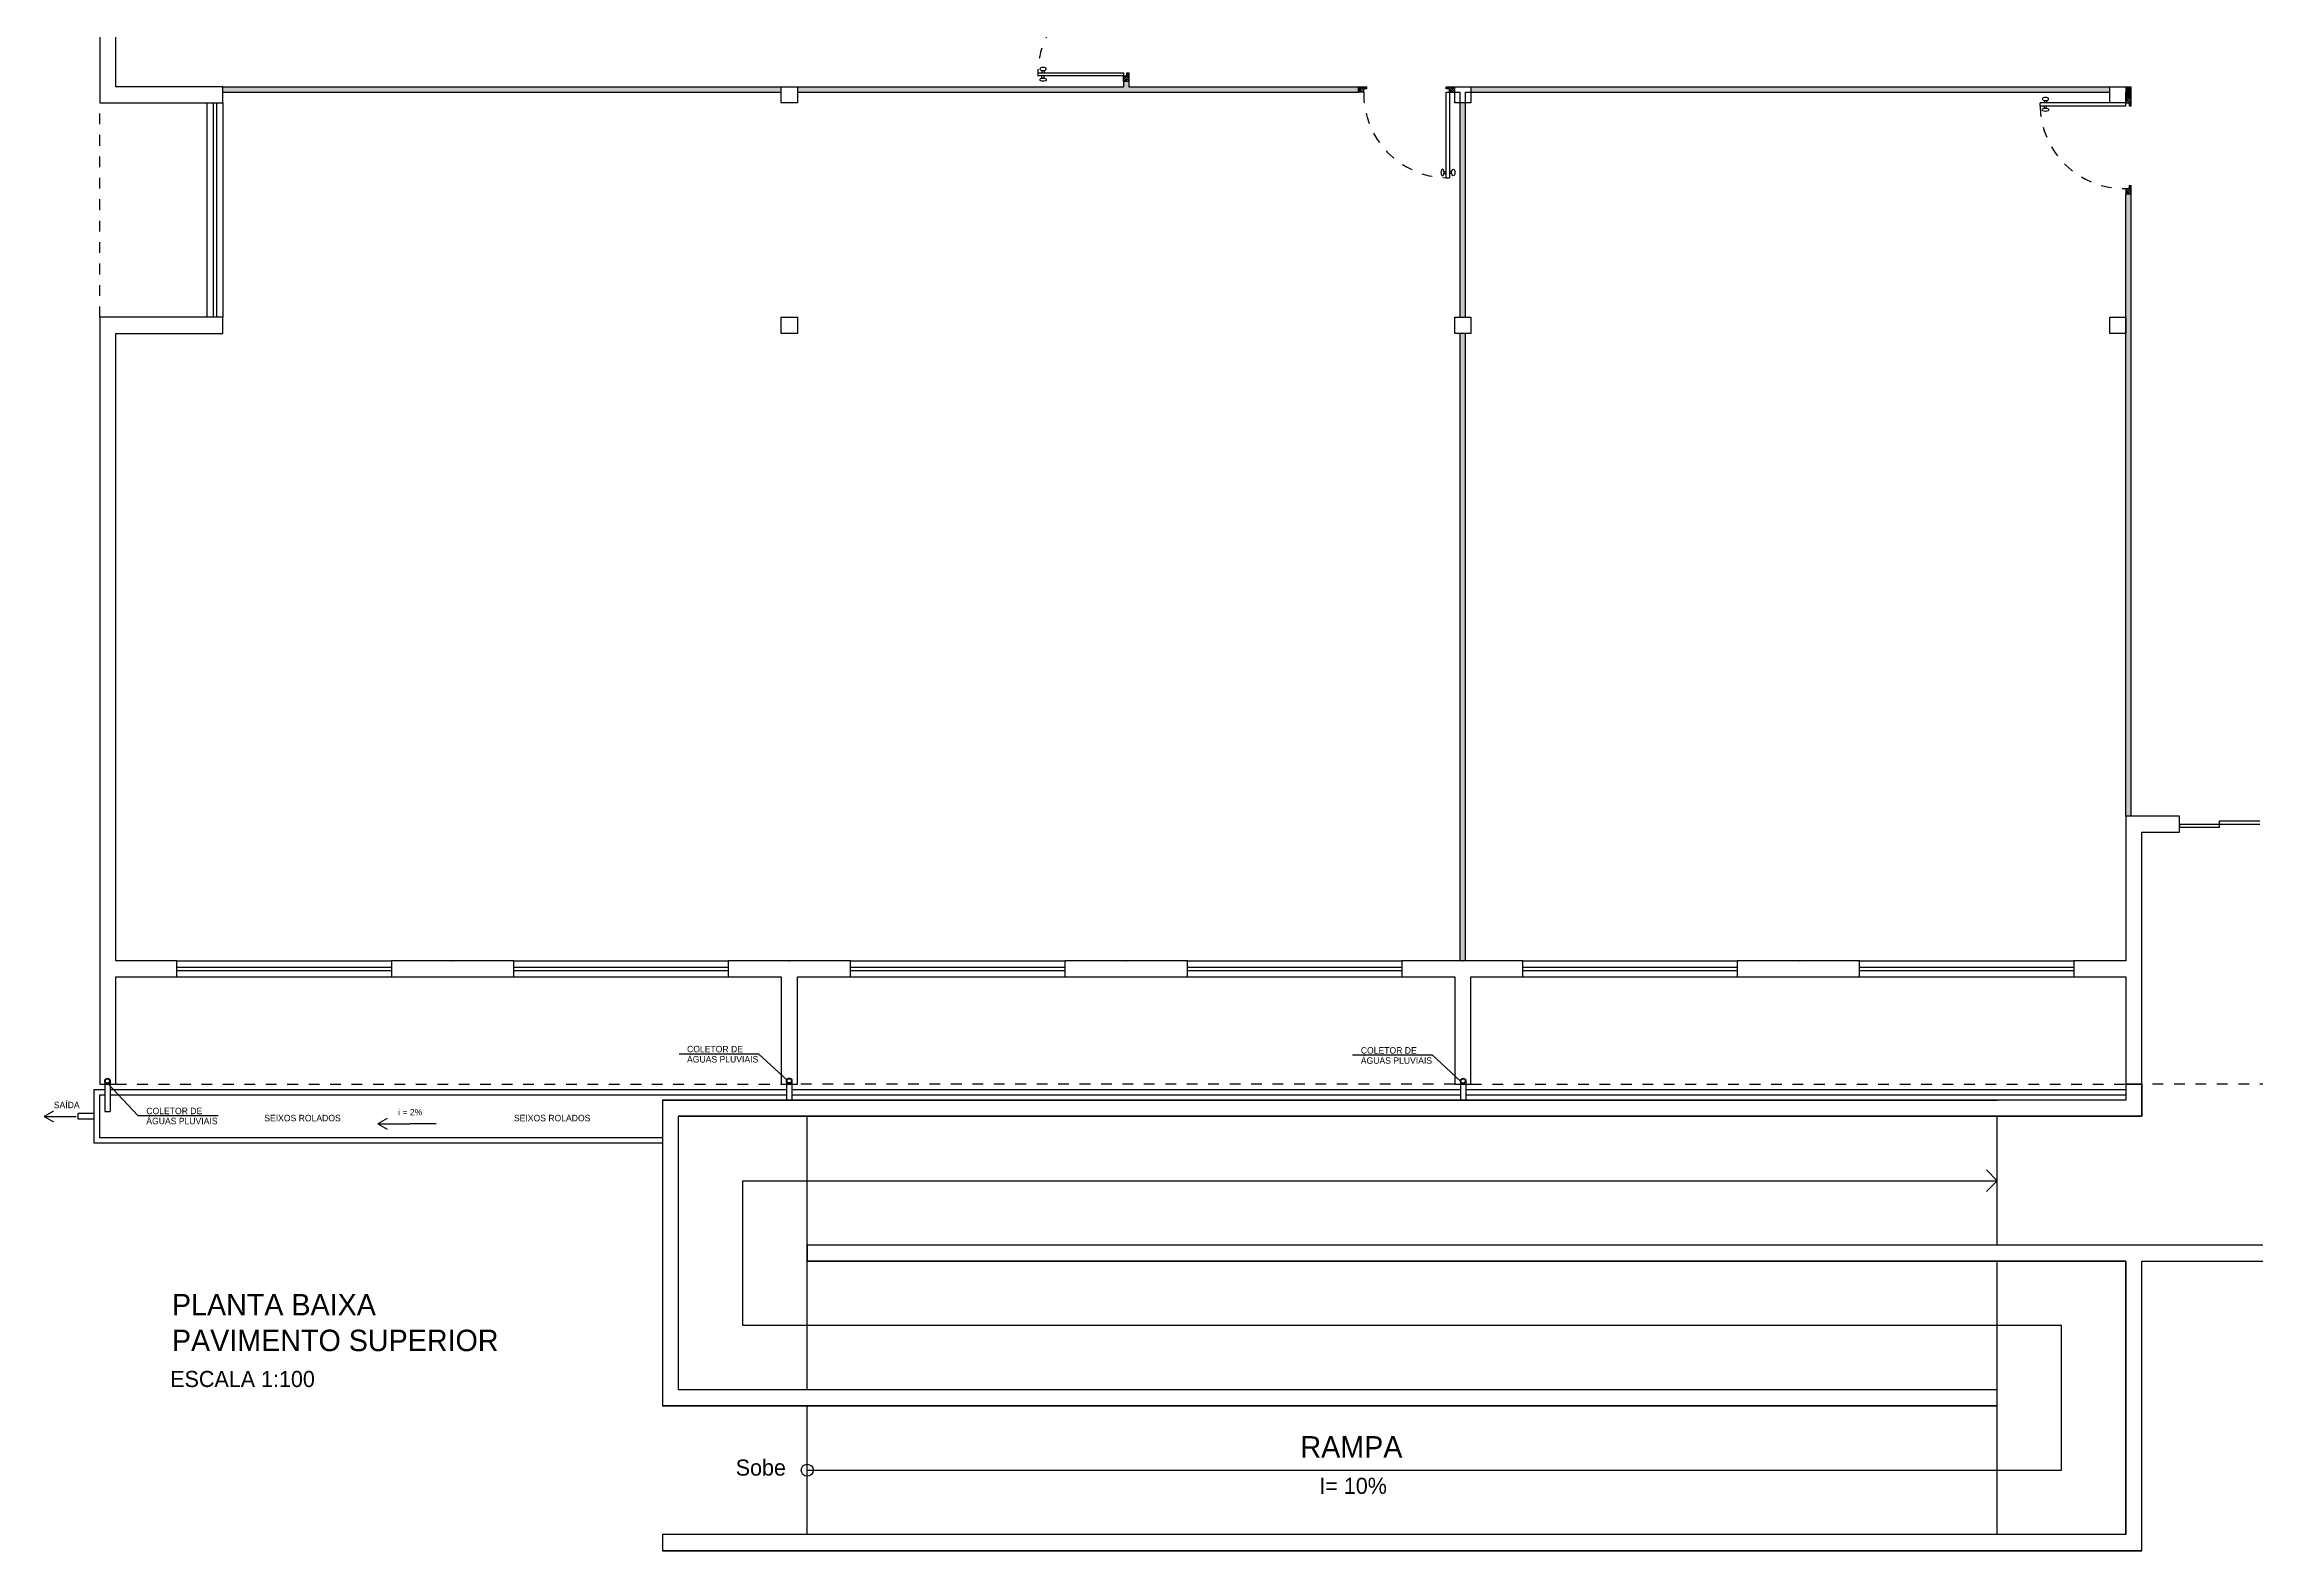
# Model space of a CAD drawing. Header units: millimetres. Extents: x 860.9 to 916.6, y 418 to 464.8.
# Drawn here: x 860.86 to 881.49, y 417.96 to 432.01 of the extents above; entities that cross this region are included whole.
import ezdxf

# ---------------------------------------------------------------- set-up
doc = ezdxf.new("R2010")
doc.units = ezdxf.units.MM
doc.linetypes.add('ACAD_ISO03W100', pattern=[30, 12, -18])
for name, color, linetype in [('can01', 1, 'Continuous'), ('can02', 2, 'Continuous'), ('can03', 3, 'Continuous'), ('COTAS-TEXTOS', 1, 'Continuous'), ('Janela', 2, 'Continuous'), ('pena 01', 1, 'Continuous'), ('pena01', 1, 'Continuous'), ('pena02', 2, 'Continuous'), ('pena03', 3, 'Continuous'), ('pena04', 4, 'Continuous'), ('TIGRECAD', 1, 'Continuous')]:
    doc.layers.add(name, color=color, linetype=linetype)
doc.styles.get("Standard").update_dxf_attribs({"font": 'ERASLGHT.TTF'})

msp = doc.modelspace()

# ---------------------------------------------------------------- hatches: boundary and pattern name
at = {"layer": 'pena01'}
h = msp.add_hatch(color=256, dxfattribs=at)
h.paths.add_polyline_path([(861.429, 422.339, 1), (861.48, 422.339, 1)])
h.paths.add_polyline_path([(861.474, 422.339, -1), (861.434, 422.339, -1)], flags=16)
h = msp.add_hatch(color=256, dxfattribs=at)
h.paths.add_polyline_path([(867.788, 422.341, 1), (867.84, 422.341, 1)])
h.paths.add_polyline_path([(867.834, 422.341, -1), (867.794, 422.341, -1)], flags=16)
h = msp.add_hatch(color=256, dxfattribs=at)
h.paths.add_polyline_path([(874.126, 422.339, 1), (874.075, 422.339, 1)])
h.paths.add_polyline_path([(874.12, 422.339, -1), (874.08, 422.339, -1)], flags=16)
at = {"layer": 'pena02'}
for points in [[(867.74, 431.56), (867.74, 431.61), (862.532, 431.61), (862.532, 431.56)], [(873.123, 431.56), (873.123, 431.61), (870.982, 431.61), (870.982, 431.66), (870.932, 431.66), (870.932, 431.61), (867.89, 431.61), (867.89, 431.56)], [(880.132, 431.56), (880.132, 431.61), (874.173, 431.61), (874.173, 431.56)], [(880.332, 431.51), (880.332, 431.61), (880.282, 431.61), (880.282, 431.51)], [(874.123, 429.46), (874.123, 431.46), (874.073, 431.46), (874.073, 429.46)], [(880.332, 424.81), (880.332, 430.61), (880.282, 430.61), (880.282, 424.81)], [(874.123, 423.46), (874.123, 429.31), (874.073, 429.31), (874.073, 423.46)]]:
    msp.add_hatch(color=0, dxfattribs=at).paths.add_polyline_path(points)
h = msp.add_hatch(dxfattribs=at)
h.set_pattern_fill('LINE', color=0, scale=0.004, angle=135, style=0)
h.set_pattern_definition([(45, (-1070.317196, -1586.139397), (0.00898025612, -0.00898025612), [])])
h.paths.add_polyline_path([(870.932, 431.66), (870.982, 431.66), (870.982, 431.74), (870.962, 431.74), (870.962, 431.71), (870.932, 431.71)])
h = msp.add_hatch(dxfattribs=at)
h.set_pattern_fill('LINE', color=0, scale=0.004, angle=45, style=0)
h.set_pattern_definition([(135, (2892.022439, -1509.689424), (0.00898025612, 0.00898025612), [])])
h.paths.add_polyline_path([(873.123, 431.56), (873.123, 431.61), (873.203, 431.61), (873.203, 431.59), (873.173, 431.59), (873.173, 431.56)])
h = msp.add_hatch(dxfattribs=at)
h.set_pattern_fill('LINE', color=0, scale=0.004, angle=45, style=0)
h.set_pattern_definition([(135, (2891.822439, -1509.689424), (0.00898025612, 0.00898025612), [])])
h.paths.add_polyline_path([(874.023, 431.56), (874.023, 431.61), (873.943, 431.61), (873.943, 431.59), (873.973, 431.59), (873.973, 431.56)])
h = msp.add_hatch(dxfattribs=at)
h.set_pattern_fill('LINE', color=0, scale=0.004, angle=135, style=0)
h.set_pattern_definition([(315, (-1060.967196, 2449.308544), (0.00898025612, 0.00898025612), [])])
h.paths.add_polyline_path([(880.282, 431.51), (880.332, 431.51), (880.332, 431.43), (880.312, 431.43), (880.312, 431.46), (880.282, 431.46)])
h = msp.add_hatch(dxfattribs=at)
h.set_pattern_fill('LINE', color=0, scale=0.004, angle=135, style=0)
h.set_pattern_definition([(315, (-1060.967196, 2449.508544), (0.00898025612, 0.00898025612), [])])
h.paths.add_polyline_path([(880.282, 430.61), (880.332, 430.61), (880.332, 430.69), (880.312, 430.69), (880.312, 430.66), (880.282, 430.66)])

# ---------------------------------------------------------------- linework, layer by layer
at = {"layer": 'can01'}
msp.add_line((864.521, 421.941), (864.274, 421.941), dxfattribs=at)
for centre, radius in [((861.455, 422.339), 0.0258), ((861.454, 422.339), 0.02), ((867.814, 422.341), 0.0258), ((867.814, 422.341), 0.02), ((874.101, 422.339), 0.0258), ((874.1, 422.339), 0.02)]:
    msp.add_circle(centre, radius, dxfattribs=at)
at = {"layer": 'can02', "color": 0}
for p, q in [((879.082, 421.41), (878.982, 421.51)), ((867.382, 421.41), (879.082, 421.41)), ((867.382, 420.06), (867.382, 421.41)), ((879.082, 421.41), (878.982, 421.31)), ((879.682, 420.06), (867.382, 420.06)), ((879.682, 418.71), (879.682, 420.06)), ((867.982, 418.71), (879.682, 418.71))]:
    msp.add_line(p, q, dxfattribs=at)
for points in [[(862.532, 431.46), (862.532, 431.61), (861.532, 431.61), (861.532, 437.46), (862.103, 437.46), (862.103, 437.61), (861.532, 437.61), (861.532, 438.61), (861.382, 438.61), (861.382, 431.46)], [(861.532, 422.31), (861.532, 423.31), (862.103, 423.31), (862.103, 423.46), (861.532, 423.46), (861.532, 429.31), (862.532, 429.31), (862.532, 429.46), (861.382, 429.46), (861.382, 422.31)], [(880.432, 422.31), (880.432, 424.66), (880.782, 424.66), (880.782, 424.81), (880.282, 424.81), (880.282, 423.46), (879.798, 423.46), (879.798, 423.31), (880.282, 423.31), (880.282, 422.31)], [(865.244, 423.31), (865.244, 423.46), (864.103, 423.46), (864.103, 423.31)], [(867.89, 422.31), (867.89, 423.31), (868.386, 423.31), (868.386, 423.46), (867.244, 423.46), (867.244, 423.31), (867.74, 423.31), (867.74, 422.31)], [(871.528, 423.31), (871.528, 423.46), (870.386, 423.46), (870.386, 423.31)], [(874.173, 422.31), (874.173, 423.31), (874.657, 423.31), (874.657, 423.46), (873.528, 423.46), (873.528, 423.31), (874.023, 423.31), (874.023, 422.31)], [(877.798, 423.31), (877.798, 423.46), (876.657, 423.46), (876.657, 423.31)], [(879.082, 419.46), (866.782, 419.46), (866.782, 422.01), (880.432, 422.01), (880.432, 422.31), (880.282, 422.31), (880.282, 422.16), (879.082, 422.16), (866.632, 422.16), (866.632, 419.31), (879.082, 419.31)], [(880.432, 420.66), (882.782, 420.66), (882.782, 422.31), (882.632, 422.31), (882.632, 420.81), (867.982, 420.81), (867.982, 420.66), (880.282, 420.66), (880.282, 418.11), (866.632, 418.11), (866.632, 417.96), (880.432, 417.96)]]:
    msp.add_lwpolyline(points, close=True, dxfattribs=at)
msp.add_circle((867.982, 418.71), 0.0562, dxfattribs=at)
at = {"layer": 'can03', "color": 0, "ltscale": 0.2}
for p, q in [((880.432, 422.31), (880.432, 422.01)), ((866.632, 422.16), (866.632, 419.31)), ((866.632, 422.16), (879.082, 422.16)), ((880.432, 422.01), (866.782, 422.01)), ((866.782, 419.46), (866.782, 422.01)), ((882.632, 420.81), (867.982, 420.81)), ((867.982, 420.66), (867.982, 420.81)), ((880.282, 420.66), (867.982, 420.66)), ((880.282, 418.11), (880.282, 420.66)), ((880.432, 420.66), (882.782, 420.66)), ((880.432, 417.96), (880.432, 420.66)), ((879.082, 419.46), (866.782, 419.46)), ((879.082, 419.31), (879.082, 419.46)), ((879.082, 419.31), (866.632, 419.31)), ((866.632, 418.11), (866.632, 417.96)), ((880.282, 418.11), (866.632, 418.11)), ((880.432, 417.96), (866.632, 417.96))]:
    msp.add_line(p, q, dxfattribs=at)
at = {"layer": 'Janela', "color": 0}
for p, q in [((881.157, 424.705), (881.157, 424.765)), ((881.157, 424.765), (881.532, 424.765)), ((880.782, 424.735), (881.532, 424.735)), ((880.782, 424.705), (881.157, 424.705))]:
    msp.add_line(p, q, dxfattribs=at)
at = {"layer": 'pena 01', "color": 0, "linetype": 'ACAD_ISO03W100', "ltscale": 0.005}
for p, q in [((861.382, 429.46), (861.382, 431.46)), ((861.532, 422.31), (867.74, 422.31)), ((874.023, 422.31), (867.89, 422.31)), ((874.173, 422.31), (880.382, 422.31)), ((882.632, 422.31), (880.432, 422.31))]:
    msp.add_line(p, q, dxfattribs=at)
at = {"layer": 'pena 01', "color": 0, "ltscale": 0.005}
for p, q in [((867.982, 420.81), (867.982, 422.01)), ((879.082, 420.81), (879.082, 422.01)), ((867.982, 419.46), (867.982, 420.66)), ((879.082, 419.46), (879.082, 420.66)), ((867.982, 418.11), (867.982, 419.31)), ((879.082, 418.11), (879.082, 419.31))]:
    msp.add_line(p, q, dxfattribs=at)
at = {"layer": 'pena 01', "color": 0, "linetype": 'ACAD_ISO03W100', "ltscale": 0.005}
for centre, start, end in [((870.917, 431.725), 88.9053, 178.9053), ((873.958, 431.545), 178.9053, 268.9053), ((880.267, 431.445), 181.0947, 271.0947)]:
    msp.add_arc(centre, 0.785, start, end, dxfattribs=at)
at = {"layer": 'pena01', "color": 0}
for p, q in [((862.382, 431.46), (862.382, 429.46)), ((862.382, 431.46), (862.382, 429.46)), ((862.532, 431.46), (862.532, 429.46)), ((862.103, 423.46), (864.103, 423.46)), ((865.244, 423.46), (867.244, 423.46)), ((868.386, 423.46), (870.386, 423.46)), ((871.528, 423.46), (873.528, 423.46)), ((874.657, 423.46), (876.657, 423.46)), ((877.798, 423.46), (879.798, 423.46)), ((862.103, 423.31), (864.103, 423.31)), ((865.244, 423.31), (867.244, 423.31)), ((868.386, 423.31), (870.386, 423.31)), ((871.528, 423.31), (873.528, 423.31)), ((874.657, 423.31), (876.657, 423.31)), ((877.798, 423.31), (879.798, 423.31))]:
    msp.add_line(p, q, dxfattribs=at)
at = {"layer": 'pena01'}
for p, q in [((861.332, 422.26), (861.429, 422.26)), ((861.332, 421.76), (861.332, 422.26)), ((861.382, 422.21), (861.429, 422.21)), ((861.382, 421.81), (861.382, 422.21)), ((861.48, 422.26), (867.788, 422.26)), ((861.48, 422.21), (867.788, 422.21)), ((867.84, 422.26), (874.075, 422.26)), ((867.84, 422.21), (874.075, 422.21)), ((874.126, 422.26), (880.282, 422.26)), ((874.126, 422.21), (880.282, 422.21)), ((866.632, 421.76), (861.332, 421.76)), ((866.632, 421.81), (861.382, 421.81))]:
    msp.add_line(p, q, dxfattribs=at)
at = {"layer": 'pena02', "color": 0}
for p, q in [((862.532, 431.61), (867.74, 431.61)), ((867.89, 431.61), (870.932, 431.61)), ((870.132, 431.74), (870.132, 431.71)), ((870.132, 431.74), (870.932, 431.74)), ((870.932, 431.71), (870.132, 431.71)), ((870.172, 431.76), (870.172, 431.74)), ((870.172, 431.689), (870.172, 431.71)), ((870.192, 431.76), (870.192, 431.74)), ((870.192, 431.689), (870.192, 431.71)), ((870.932, 431.74), (870.932, 431.71)), ((870.932, 431.74), (870.932, 431.66)), ((870.932, 431.71), (870.982, 431.71)), ((870.932, 431.71), (870.962, 431.71)), ((870.932, 431.66), (870.932, 431.71)), ((870.932, 431.66), (870.932, 431.61)), ((870.932, 431.66), (870.982, 431.66)), ((870.962, 431.74), (870.982, 431.74)), ((870.962, 431.71), (870.962, 431.74)), ((870.982, 431.74), (870.982, 431.66)), ((870.982, 431.66), (870.982, 431.61)), ((870.982, 431.61), (873.123, 431.61)), ((873.123, 431.56), (873.123, 431.61)), ((873.123, 431.61), (873.203, 431.61)), ((873.203, 431.59), (873.173, 431.59)), ((873.173, 431.56), (873.173, 431.59)), ((873.203, 431.59), (873.203, 431.61)), ((873.943, 431.59), (873.943, 431.61)), ((873.943, 431.61), (874.023, 431.61)), ((873.973, 431.59), (873.943, 431.59)), ((873.973, 431.56), (873.973, 431.59)), ((873.973, 431.56), (873.973, 431.59)), ((874.023, 431.61), (880.332, 431.61)), ((874.023, 431.61), (874.073, 431.61)), ((874.023, 431.56), (874.023, 431.61)), ((880.332, 431.51), (880.332, 431.61)), ((862.442, 431.46), (862.442, 429.46)), ((862.472, 431.46), (862.472, 429.46)), ((862.532, 431.56), (867.74, 431.56)), ((867.89, 431.56), (873.123, 431.56)), ((873.173, 431.56), (873.123, 431.56)), ((873.943, 430.76), (873.943, 431.56)), ((873.943, 431.56), (873.973, 431.56)), ((873.943, 431.56), (874.023, 431.56)), ((873.973, 431.56), (873.973, 430.76)), ((874.023, 431.56), (873.973, 431.56)), ((874.023, 431.56), (874.073, 431.56)), ((874.073, 429.46), (874.073, 431.56)), ((874.123, 429.46), (874.123, 431.56)), ((874.123, 431.56), (880.132, 431.56)), ((879.482, 431.43), (879.482, 431.46)), ((880.282, 431.46), (879.482, 431.46)), ((879.482, 431.43), (880.282, 431.43)), ((879.522, 431.48), (879.522, 431.46)), ((879.522, 431.409), (879.522, 431.43)), ((879.542, 431.48), (879.542, 431.46)), ((879.542, 431.409), (879.542, 431.43)), ((880.282, 431.51), (880.282, 431.56)), ((880.282, 431.51), (880.282, 431.46)), ((880.282, 431.51), (880.332, 431.51)), ((880.282, 431.43), (880.282, 431.51)), ((880.282, 431.46), (880.332, 431.46)), ((880.282, 431.46), (880.312, 431.46)), ((880.282, 431.43), (880.282, 431.46)), ((880.312, 431.46), (880.312, 431.43)), ((880.312, 431.43), (880.332, 431.43)), ((880.332, 431.43), (880.332, 431.51)), ((873.923, 430.82), (873.943, 430.82)), ((873.923, 430.8), (873.943, 430.8)), ((873.943, 430.76), (873.973, 430.76)), ((873.994, 430.82), (873.973, 430.82)), ((873.994, 430.8), (873.973, 430.8)), ((880.282, 430.66), (880.312, 430.66)), ((880.282, 430.66), (880.282, 430.61)), ((880.282, 430.61), (880.332, 430.61)), ((880.282, 424.81), (880.282, 430.61)), ((880.312, 430.69), (880.332, 430.69)), ((880.312, 430.69), (880.312, 430.66)), ((880.332, 430.61), (880.332, 430.69)), ((880.332, 424.81), (880.332, 430.61)), ((874.073, 423.46), (874.073, 429.31)), ((874.123, 423.46), (874.123, 429.31)), ((880.782, 424.735), (880.782, 424.705)), ((862.103, 423.4), (864.103, 423.4)), ((862.103, 423.37), (864.103, 423.37)), ((865.244, 423.4), (867.244, 423.4)), ((865.244, 423.37), (867.244, 423.37)), ((868.386, 423.4), (870.386, 423.4)), ((868.386, 423.37), (870.386, 423.37)), ((871.528, 423.4), (873.528, 423.4)), ((871.528, 423.37), (873.528, 423.37)), ((874.657, 423.4), (876.657, 423.4)), ((874.657, 423.37), (876.657, 423.37)), ((877.798, 423.4), (879.798, 423.4)), ((877.798, 423.37), (879.798, 423.37))]:
    msp.add_line(p, q, dxfattribs=at)
at = {"layer": 'pena02'}
for p, q in [((861.429, 422.339), (861.429, 422.056)), ((861.48, 422.339), (861.48, 422.056)), ((867.788, 422.341), (867.788, 422.16)), ((867.84, 422.341), (867.84, 422.16)), ((874.075, 422.339), (874.075, 422.16)), ((874.126, 422.339), (874.126, 422.16)), ((861.332, 422.035), (861.182, 422.035)), ((861.182, 421.985), (861.182, 422.035)), ((861.332, 421.985), (861.182, 421.985)), ((861.429, 422.056), (861.48, 422.056))]:
    msp.add_line(p, q, dxfattribs=at)
at = {"layer": 'pena02', "color": 0, "extrusion": (0, 0, -1)}
for centre, major_axis in [((870.182, 431.775), (-0.03, 0)), ((879.532, 431.495), (-0.03, 0)), ((873.908, 430.81), (0, -0.03))]:
    msp.add_ellipse(centre, major_axis=major_axis, ratio=0.5, dxfattribs=at)
at = {"layer": 'pena02', "color": 0}
for centre, major_axis in [((870.182, 431.675), (-0.03, 0)), ((879.532, 431.395), (-0.03, 0)), ((874.008, 430.81), (0, -0.03))]:
    msp.add_ellipse(centre, major_axis=major_axis, ratio=0.5, dxfattribs=at)
at = {"layer": 'pena03', "color": 0}
for p in [(864.673, 423.46), (867.815, 423.46), (870.957, 423.46), (874.098, 423.46), (877.24, 423.46)]:
    msp.add_point(p, dxfattribs=at)
at = {"layer": 'pena04', "color": 0}
for points in [[(867.74, 431.46), (867.74, 431.61), (867.89, 431.61), (867.89, 431.46)], [(874.023, 431.46), (874.023, 431.61), (874.173, 431.61), (874.173, 431.46)], [(880.132, 431.46), (880.132, 431.61), (880.282, 431.61), (880.282, 431.46)], [(867.74, 429.31), (867.74, 429.46), (867.89, 429.46), (867.89, 429.31)], [(874.023, 429.31), (874.023, 429.46), (874.173, 429.46), (874.173, 429.31)], [(880.132, 429.31), (880.132, 429.46), (880.282, 429.46), (880.282, 429.31)]]:
    msp.add_lwpolyline(points, close=True, dxfattribs=at)
at = {"layer": 'TIGRECAD'}
for p, q in [((867.53, 422.591), (866.786, 422.591)), ((867.53, 422.591), (867.791, 422.351)), ((873.814, 422.579), (873.07, 422.579)), ((873.814, 422.579), (874.075, 422.339)), ((861.742, 422.015), (861.456, 422.319)), ((860.951, 422.059), (860.865, 422.009)), ((860.865, 422.009), (861.162, 422.009)), ((860.865, 422.009), (860.951, 421.959)), ((862.486, 422.015), (861.742, 422.015)), ((864.063, 421.991), (863.977, 421.941)), ((863.977, 421.941), (864.274, 421.941)), ((863.977, 421.941), (864.063, 421.891))]:
    msp.add_line(p, q, dxfattribs=at)

# ---------------------------------------------------------------- texts
at = {"layer": 'COTAS-TEXTOS', "color": 1}
for s, p in [('ÁGUAS PLUVIAIS', (866.861, 422.512)), ('COLETOR DE', (866.861, 422.607)), ('ÁGUAS PLUVIAIS', (873.146, 422.5)), ('COLETOR DE', (873.146, 422.595)), ('SAÍDA', (860.954, 422.086)), ('COLETOR DE', (861.817, 422.03)), ('ÁGUAS PLUVIAIS', (861.817, 421.936)), ('SEIXOS ROLADOS', (862.917, 421.964)), ('i = 2%', (864.166, 422.018)), ('SEIXOS ROLADOS', (865.246, 421.964))]:
    msp.add_text(s, height=0.06, dxfattribs=at).set_placement(p)
at = {"layer": 'pena02', "color": 0, "char_height": 0.2, "width": 11.6204, "attachment_point": 1}
for s, insert in [('{\\fEras Demi ITC|b0|i0|c0|p34;PLANTA BAIXA\\PPAVIMENTO SUPERIOR}', (862.056, 420.354)), ('{\\fEras Demi ITC|b0|i0|c0|p34;\\H0.75x;ESCALA 1:100}', (862.04, 419.636)), ('{\\fEras Demi ITC|b0|i0|c0|p34;RAMPA}', (872.583, 419.028)), ('{\\fEras Demi ITC|b0|i0|c0|p34;\\H0.75x;Sobe}', (867.315, 418.81)), ('{\\fEras Demi ITC|b0|i0|c0|p34;\\H0.75x;I= 10%}', (872.759, 418.64))]:
    msp.add_mtext(s, dxfattribs=dict(at, insert=insert))

doc.saveas('drawing.dxf')
